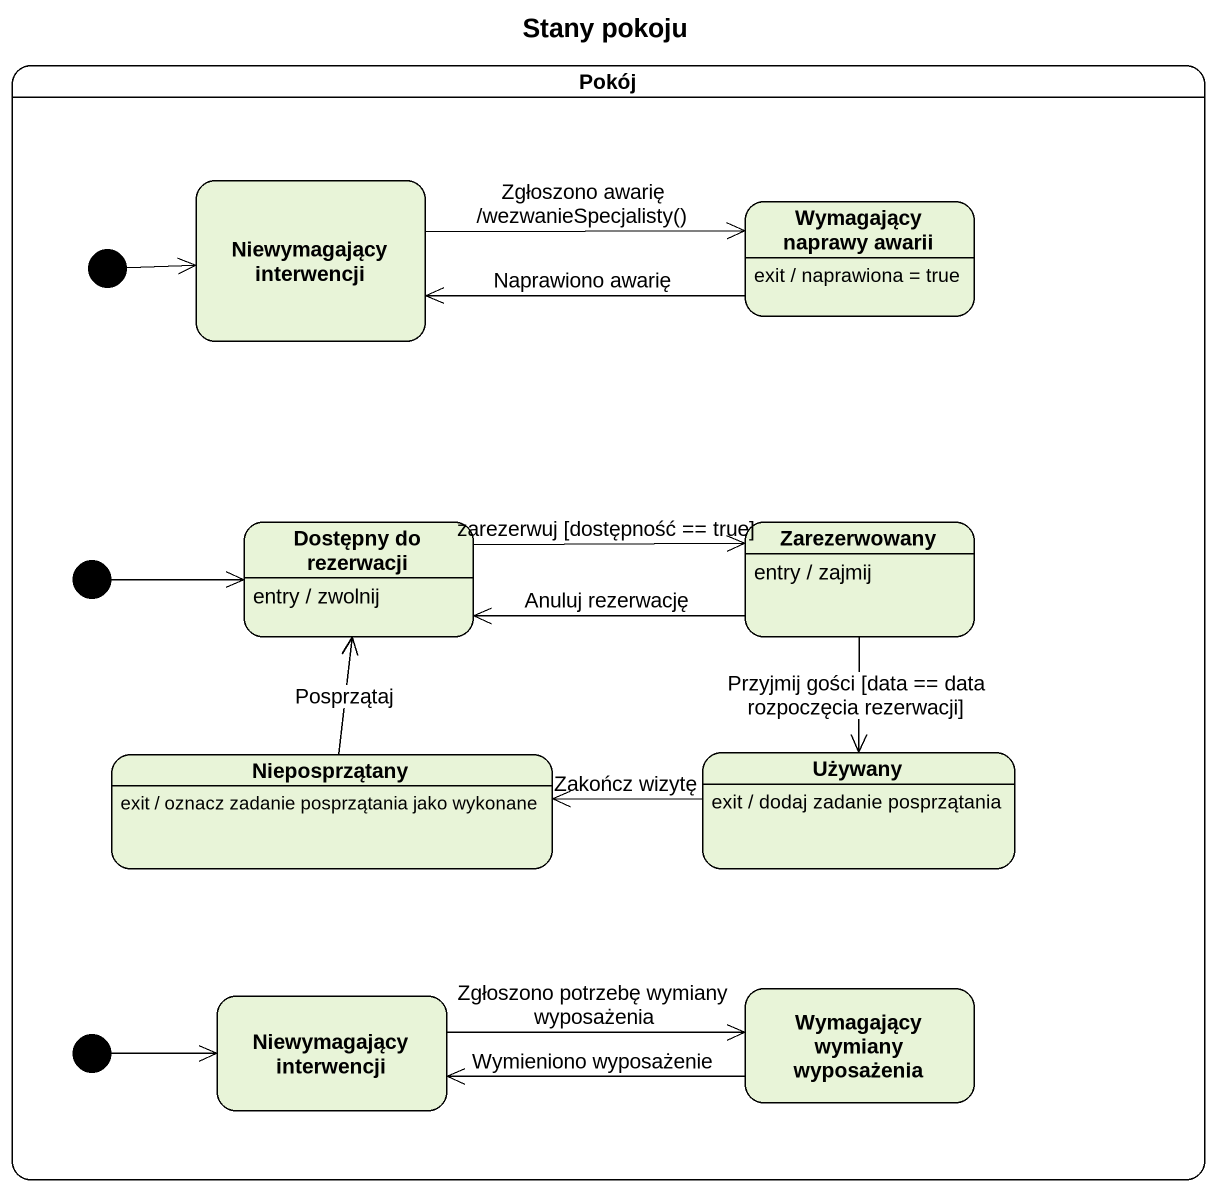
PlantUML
@startuml
title Stany pokoju
hide empty description
state Pokój {
  state "Niewymagający interwencji" as Niewymagający_interwencji
  state "Wymagający naprawy awarii" as Wymagający_naprawy_awarii
  Wymagający_naprawy_awarii : exit / naprawiona = true
  state initial1 <<start>>
  state "Dostępny do rezerwacji" as Dostępny_do_rezerwacji
  Dostępny_do_rezerwacji : entry / zwolnij
  state Zarezerwowany
  Zarezerwowany : entry / zajmij
  state initial2 <<start>>
  state Nieposprzątany
  Nieposprzątany : exit / oznacz zadanie posprzątania jako wykonane
  state Używany
  Używany : exit / dodaj zadanie posprzątania
  state initial3 <<start>>
  state "Niewymagający interwencji" as Niewymagający_interwencji_2
  state "Wymagający wymiany wyposażenia" as Wymagający_wymiany
}
Niewymagający_interwencji -right-> Wymagający_naprawy_awarii : Zgłoszono awarię /wezwanieSpecjalisty()
Wymagający_naprawy_awarii -left-> Niewymagający_interwencji : Naprawiono awarię
initial1 -right-> Niewymagający_interwencji
Dostępny_do_rezerwacji -right-> Zarezerwowany : zarezerwuj [dostępność == true]
Zarezerwowany -left-> Dostępny_do_rezerwacji : Anuluj rezerwację
Zarezerwowany --> Używany : Przyjmij gości [data == data rozpoczęcia rezerwacji]
initial2 -right-> Dostępny_do_rezerwacji
Nieposprzątany -up-> Dostępny_do_rezerwacji : Posprzątaj
Używany -left-> Nieposprzątany : Zakończ wizytę
initial3 -right-> Niewymagający_interwencji_2
Niewymagający_interwencji_2 -right-> Wymagający_wymiany : Zgłoszono potrzebę wymiany wyposażenia
Wymagający_wymiany -left-> Niewymagający_interwencji_2 : Wymieniono wyposażenie
@enduml
